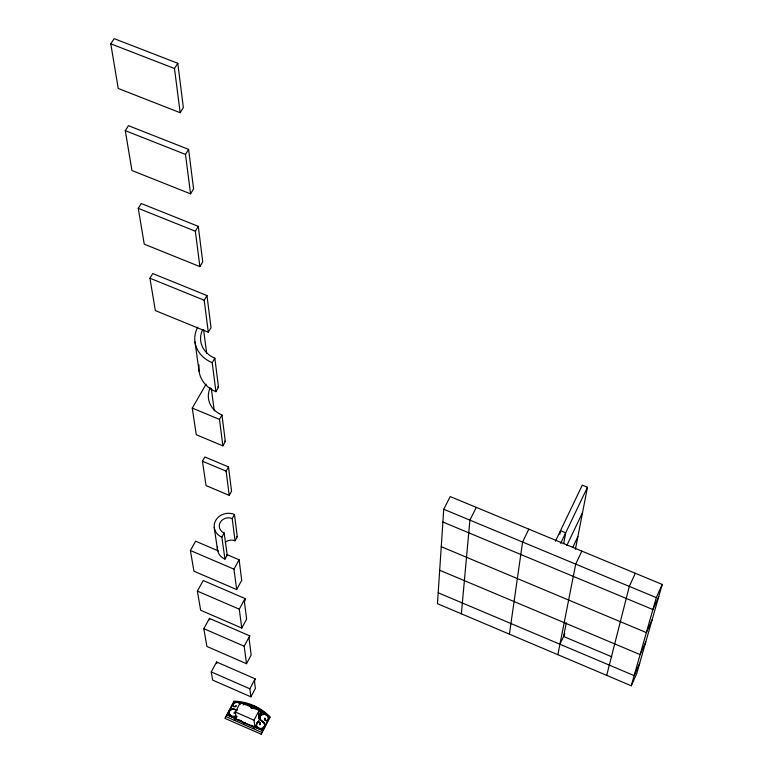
<?xml version="1.0" encoding="UTF-8"?>
<svg xmlns="http://www.w3.org/2000/svg" width="773" height="773" viewBox="0 0 773 773"><rect width="100%" height="100%" fill="white"/><g stroke="black" fill="none" stroke-linecap="round" stroke-linejoin="round"><path stroke-width="1.16" d="M268.299 718.745L268.076 716.793M268.704 717.731L268.328 719.808M261.689 714.832C258.511 716.658 260.279 721.161 263.438 721.866M265.062 725.721L264.25 722.639L261.477 720.687M259.999 714.387L260.424 712.242L259.66 710.213A4.657 4.319 -9.6 0 0 255.583 708.435L254.433 708.686M260.762 713.431L259.989 710.01A5.073 4.706 -9.7 0 0 255.554 708.058L254.298 708.3M443.741 509.272L437.47 603.684L631.261 685.786L636.739 673.525L662.229 584.427L450.195 496.566L443.741 509.272L656.287 597.606L631.261 685.786M461.355 613.801L469.907 520.142L476.294 507.388M509.417 634.16L522.577 542.037L528.838 529.157M559.855 534.191L560.473 530.693L565.691 532.848L563.778 543.322M575.421 549.274L587.461 487.251L582.291 485.135L555.439 541.206M557.864 654.692L575.711 564.116L581.847 551.12M566.29 622.729L563.556 636.459L611.772 656.808M606.699 675.38L629.309 586.398L635.319 573.276M264.714 726.717L265.052 725.683M268.328 719.769A2.019 1.875 -9.1 0 1 265.612 720.697A2.019 1.875 -9.1 0 1 264.704 718.185L265.081 718.378A1.623 1.507 -9.1 0 0 265.815 720.388A1.623 1.507 -9.1 0 0 267.98 719.653L268.289 718.706M256.694 723.151C254.926 726.765 259.95 730.041 262.984 727.953C267.477 724.803 262.037 721.402 259.854 719.18M259.999 717.199L260.317 716.291M231.736 709.034L229.175 711.073L229.05 714.146M228.827 712.059L229.175 711.073M229.513 711.189L229.156 713.093L229.91 714.919M260.366 713.324L259.989 714.349A1.614 1.498 -9.5 0 1 258.646 715.218M260.762 713.392L260.366 714.552A2.029 1.884 -9.5 0 1 258.675 715.595M645.755 642.005L640.112 654.596L439.692 570.252M639.686 663.244L634.15 675.621L438.194 592.775M656.287 597.606L662.229 584.427M658.78 596.485L652.905 609.549L442.9 522.036M652.122 619.772L646.363 632.594L441.257 546.695M559.923 644.238L564.802 633.802M572.793 547.332L577.885 536.588M566.822 545.554L582.562 512.48M560.667 543.371L587.461 487.251M253.36 728.63L261.747 732.466L262.636 730.601L254.269 726.91L253.38 728.775L254.288 727.055M254.472 726.717L262.83 730.398L269.68 717.122L262.569 711.102L258.781 718.32M261.216 734.35L270.183 717.025A53.231 49.636 -12.8 0 0 233.977 701.121L224.914 718.339L261.197 734.205M255.013 727.731L254.017 720.214L259.11 710.513L240.471 702.328L235.34 711.991L236.499 719.576L255.013 727.731L259.332 719.499L258.53 713.141L259.11 710.513M245.012 722.832L244.123 724.697L253.022 728.62L253.902 726.755L245.031 722.977M258.472 718.233L262.289 710.793L253.834 706.107L252.771 708.31M258.8 718.465L262.569 711.102M244.645 722.668L243.766 724.533L234.857 720.475L235.765 718.755L244.664 722.823L243.766 724.533M252.394 708L253.467 705.952L244.191 702.85L243.118 705.082M252.413 708.145L253.467 705.952M250.916 696.85L249.843 688.782L255.129 678.81L216.604 661.997L211.251 671.901L212.652 680.085L250.916 696.85L255.39 688.385L254.53 681.573L255.129 678.81M234.519 720.455L235.398 718.6L234.519 720.455L226.16 716.639L227.069 714.928L235.427 718.745M237.069 716.484L235.949 718.417M227.281 714.735L235.61 718.407L227.281 714.735L234.209 701.536L243.775 702.995L234.209 701.536M246.51 663.707L251.167 655.002L249.109 638.807L249.737 635.87L209.444 618.419L203.821 628.681L206.874 646.441L246.51 663.707L244.191 646.209L249.737 635.87M241.775 628.043L246.616 619.076L244.403 601.616L245.234 600.08L245.041 598.524L203.212 580.533L197.366 591.103L200.651 610.245L241.775 628.043L239.272 609.172L245.041 598.524M218.44 550.956L195.608 541.197L190.38 550.511L193.946 571.208L236.664 589.567L241.707 580.32L239.099 559.778L227.136 554.666M236.664 589.567L233.958 569.16L239.099 559.778M224.953 559.121L227.204 555.043L224.18 533.022A8.938 7.962 -7.1 0 1 220.218 522.413A8.938 7.962 -7.1 0 1 232.2 518.567L234.48 514.46A14.04 12.513 -7.1 0 0 215.667 520.5A14.04 12.513 -7.1 0 0 221.87 537.167L224.953 559.121A13.759 12.32 -7.3 0 1 217.561 546.395M225.252 542.269A8.754 7.836 -7.3 0 1 235.05 540.82L237.282 536.771L234.48 514.46M221.87 537.167L224.18 533.022M229.223 495.367L231.562 491.193L228.508 466.911L204.845 456.978L202.439 461.21L206.043 485.589L229.223 495.367L226.122 471.153L228.508 466.911M206.101 384.191L192.264 408.086L196.265 434.735L222.875 445.857L225.32 441.547L221.986 415.014A24.891 21.557 -5.2 0 1 210.208 387.775M222.875 445.857L219.484 419.401L221.986 415.014M199.086 364.982A31.123 26.784 -5 0 0 215.928 391.708L218.498 387.244L214.846 358.15A26.079 22.291 -4.8 0 1 202.545 329.984M215.928 391.708L212.208 362.682L214.846 358.15M208.304 332.235L211.01 327.626L206.98 295.566L152.754 273.555L149.933 278.203L155.344 310.582L208.304 332.235L204.207 300.253L206.98 295.566M199.888 266.617L202.739 261.844L198.284 226.344L141.246 203.512L138.261 208.323L144.251 244.162L199.888 266.617L195.347 231.204L198.284 226.344M190.564 193.849L193.579 188.912L188.612 149.382L128.453 125.67L125.284 130.647L131.951 170.533L190.564 193.849L185.501 154.416L188.612 149.382M180.157 112.703L183.356 107.573L177.8 63.289L114.143 38.65L110.771 43.81L118.24 88.47L180.157 112.703L174.485 68.507L177.8 63.289M263.786 727.325L264.366 726.523M264.704 726.678L263.207 728.272M235.523 702.493L233.166 704.319A1.614 1.498 -10.8 0 0 233.89 706.309A1.614 1.498 -10.8 0 0 236.055 705.585L236.422 705.788A2.019 1.865 -10.8 0 1 233.717 706.667A2.019 1.865 -10.8 0 1 232.828 704.164C234.422 701.324 238.789 701.411 240.712 703.845M233.175 704.358L233.755 703.565M229.523 711.218L230.905 709.769M229.813 710.203L230.692 709.527M263.207 728.234L259.786 728.833L256.8 727.045M234.799 716.426L235.765 715.972M235.987 716.252L232.567 716.813L229.6 715.054M262.52 714.097C259.95 714.754 258.626 718.078 260.424 720.165M261.699 714.861L264.82 714.31L267.555 715.953M234.345 702.667L236.557 702.029M230.905 709.807L232.934 709.179L237.417 710.049M245.08 704.29L246.336 704.01A5.073 4.696 -10.2 0 1 250.761 705.952L251.602 708.194M246.365 704.377L245.205 704.599L246.365 704.416A4.657 4.309 -10.2 0 1 250.423 706.164L251.196 708.184M254.307 708.339L255.563 708.097A5.073 4.706 -9.7 0 1 259.999 710.049M235.523 702.531L237.678 702.396L240.403 704.029M231.745 709.073L237.388 709.72M234.799 716.387L231.581 716.165M262.53 714.136L264.878 713.991L267.043 714.977M236.596 702.357L237.688 702.435M232.905 708.88L234.103 708.967M232.944 709.218L234.035 709.295M263.69 713.943L264.888 714.03M263.728 714.271L264.83 714.349M259.844 728.475L260.945 728.553M259.786 728.804L260.974 728.881M253.486 706.097L244.191 702.85M110.771 43.81L174.485 68.507M125.284 130.647L185.501 154.416M138.261 208.323L195.347 231.204M149.933 278.203L204.207 300.253M192.264 408.086L219.484 419.401M202.439 461.21L226.122 471.153M190.38 550.511L233.958 569.16M197.366 591.103L239.272 609.172M203.821 628.681L244.191 646.209M211.251 671.901L249.843 688.782M235.34 711.991L254.017 720.214M259.593 724.427A1.623 1.507 -9.8 0 0 256.926 722.813A1.623 1.507 -9.8 0 1 259.593 724.465L259.96 724.62A2.019 1.884 -9.8 0 0 258.027 721.905A2.019 1.884 -9.8 0 1 259.97 724.63M254.452 726.572L262.83 730.398M238.925 719.866L241.891 721.17M251.138 725.248L254.104 726.552M266.028 714.339L267.864 715.779L268.704 717.759M265.873 714.677L266.811 715.218M261.245 720.967L263.197 722.117M257.853 727.596L258.791 728.147M231.591 716.194L229.397 714.01M262.588 711.257L269.68 717.122M267.555 715.924L268.076 716.832M264.25 722.678L264.82 723.625M256.8 727.074L255.96 725.045M229.04 714.107L229.6 715.093M250.433 706.203L250.964 707.169M209.444 618.419L209.686 619.878M216.604 661.997L216.827 663.321M214.247 527.505L217.571 550.26M194.98 341.917L199.086 371.291M203.56 329.559L206.671 353.232M211.329 388.568L214.266 410.878M253.834 706.107L262.289 710.793M232.2 518.567L235.05 540.82M246.336 704.048A5.073 4.696 -10.2 0 1 250.771 705.991M236.036 712.426A1.623 1.498 -11.1 0 0 234.267 713.276L233.9 713.112A2.019 1.875 -11.1 0 1 236.103 712.049M267.98 719.615A1.623 1.507 -9.1 0 1 265.806 720.349A1.623 1.507 -9.1 0 1 265.081 718.349M225.32 441.547A24.33 21.209 -5.3 0 1 224.47 441.17M236.635 536.51A13.759 12.32 -7.3 0 1 237.282 536.771M227.204 555.043A8.754 7.836 -7.3 0 1 226.798 554.859M218.498 387.244A25.47 21.915 -5 0 1 217.609 386.867M212.208 362.682A31.867 27.239 -4.8 0 1 197.704 327.24"/></g></svg>
